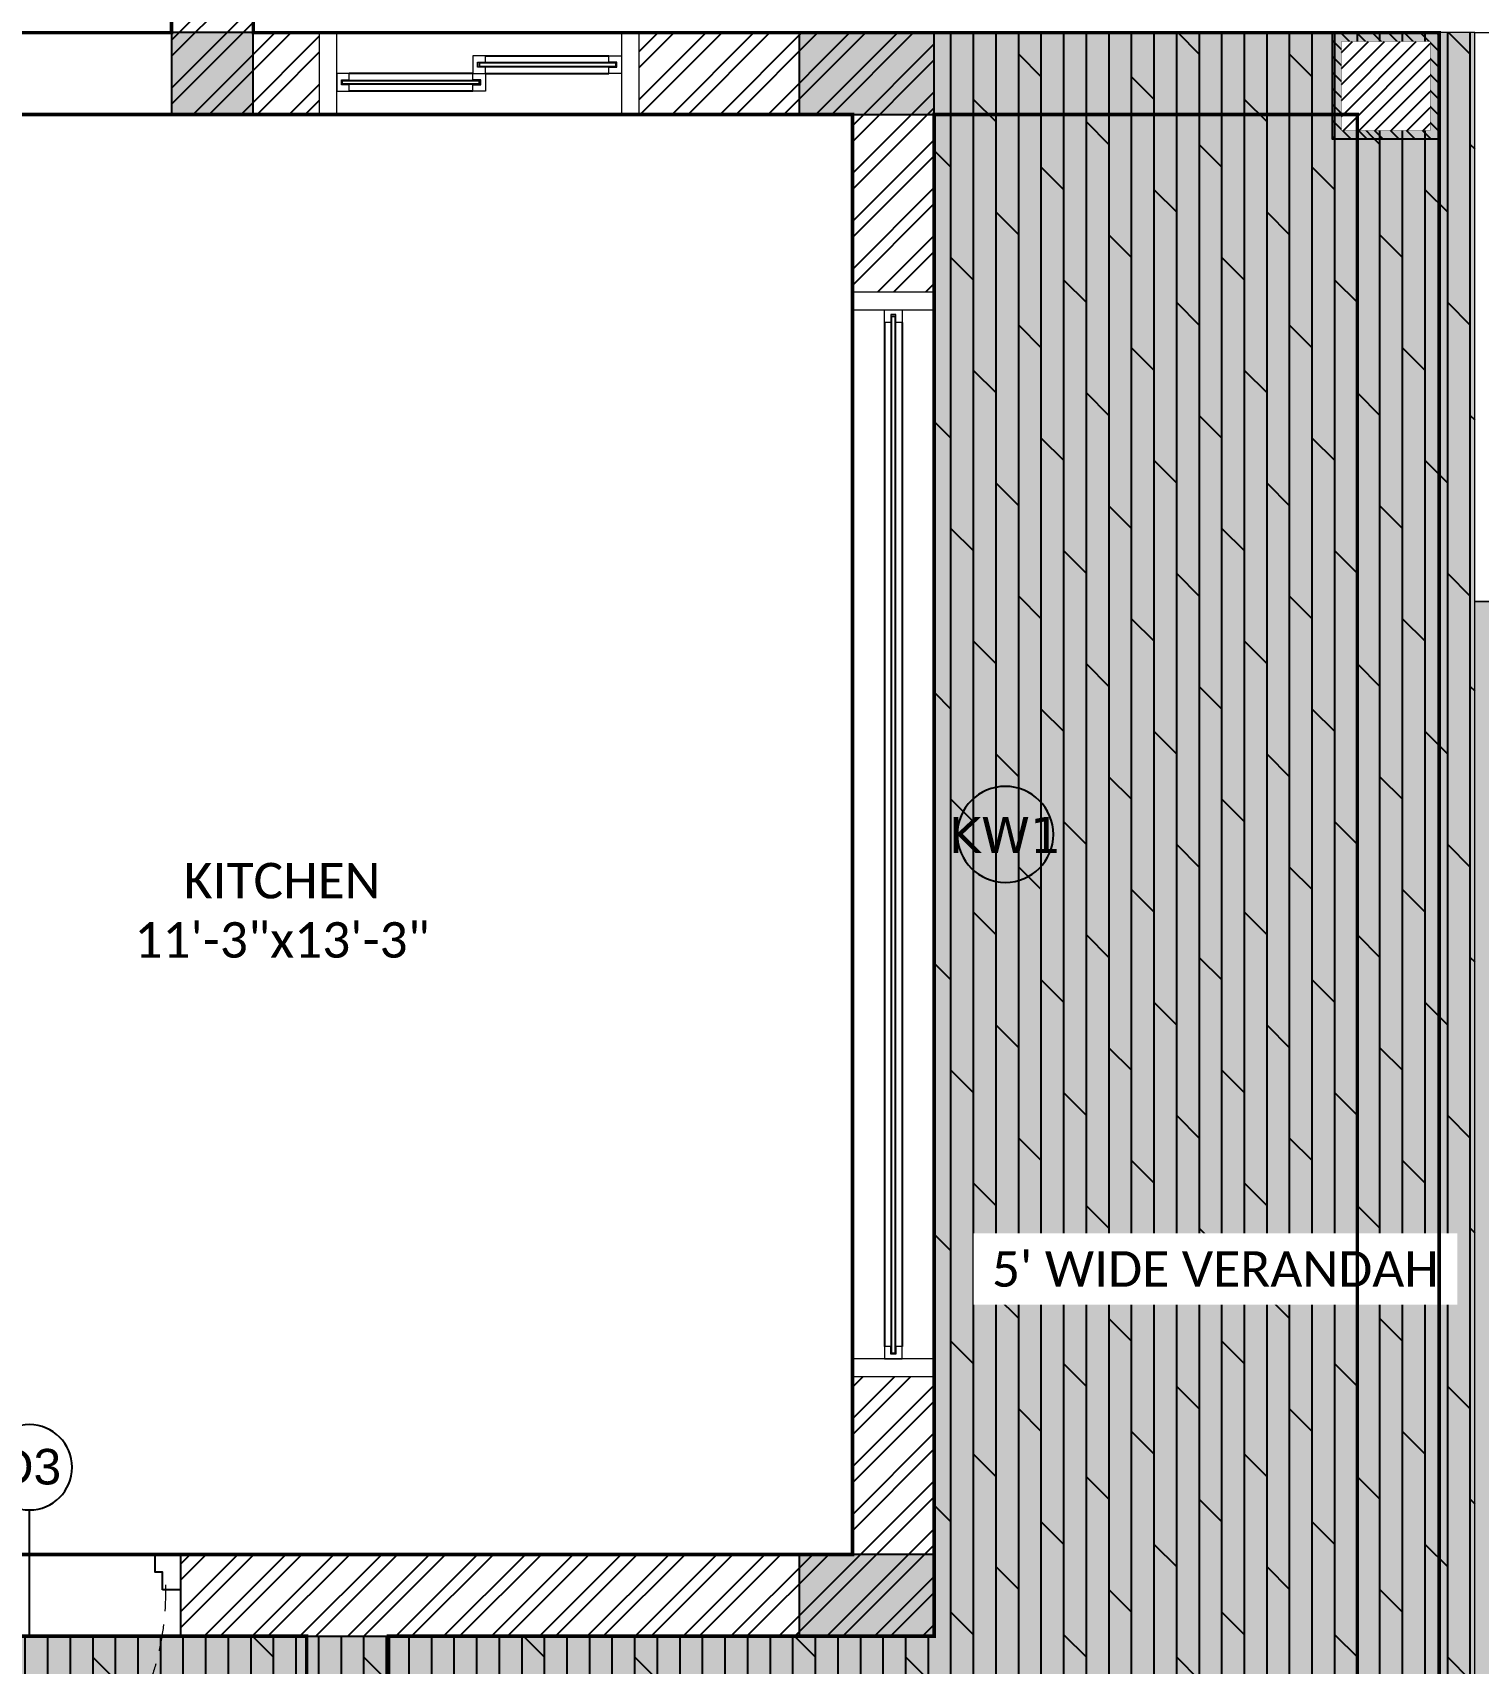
# Model space of a CAD drawing. Header units: millimetres. Extents: x -10000 to 124200, y -12045 to 23620.
# Drawn here: x 41389 to 45455, y -76 to 4510 of the extents above; entities that cross this region are included whole.
import ezdxf
from ezdxf.enums import TextEntityAlignment as Align

# ---------------------------------------------------------------- set-up
doc = ezdxf.new("R2010")
doc.units = ezdxf.units.MM
doc.header["$LTSCALE"] = 150
doc.set_wipeout_variables(frame=1)
doc.linetypes.add('DASHED', pattern=[0.75, 0.5, -0.25])
doc.linetypes.add('HIDDENX2', pattern=[19.05, 12.7, -6.35])
for name, color, linetype in [('ad-Column', 3, 'Continuous'), ('ad-Column Hatch', 125, 'Continuous'), ('ad-Door', 11, 'Continuous'), ('ad-MS Columns', 1, 'Continuous'), ('ad-RCC', 3, 'Continuous'), ('ad-RCC Hatch', 125, 'Continuous'), ('ad-Text main', 7, 'Continuous'), ('ad-Text Main_Door&window Label', 7, 'Continuous'), ('ad-Wall', 240, 'Continuous'), ('ad-Wall hatch', 8, 'Continuous')]:
    doc.layers.add(name, color=color, linetype=linetype)
doc.layers.add('ad-Elevation 10', color=8, linetype='Continuous', lineweight=0)
doc.layers.add('ad-Framing', color=30, linetype='Continuous', lineweight=35, true_color=0xff7f00)
doc.layers.add('ad-Glass Sectionline', color=140, linetype='Continuous', true_color=0x00bfff)
doc.layers.add('ad-Verandah', color=7, linetype='Continuous', true_color=0xa57c52)
doc.styles.add('6 U T S R N_Typical Floor Plan$0$3BHK-E(NB)$0$grid_text', font='verdana.ttf', dxfattribs={"width": 0.9})
doc.styles.add('New Text Style', font='arial.ttf', dxfattribs={"height": 100})
doc.styles.get("Standard").update_dxf_attribs({"font": 'calibril.ttf'})

# ---------------------------------------------------------------- blocks, each defined once
blk = doc.blocks.new('zw$FE9C')
at = {"transparency": 33554559}
h = blk.add_hatch(dxfattribs=at)
h.set_pattern_fill('GRASS', color=74, angle=180)
h.set_pattern_definition([(270, (12800, 2910), (17.960512, -17.960512), [4.7625, -31.158524]), (225, (12800, 2910), (17.96051, -17.96051), [4.7625, -20.6375]), (315, (12800, 2910), (17.96051, 17.96051), [4.7625, -20.6375])])
h.paths.add_polyline_path([(12805, -2820), (7915, -2820), (7915, -1910), (11895, -1910), (11895, 2910), (12805, 2910)])
h = blk.add_hatch(color=256, dxfattribs=at)
h.dxf.hatch_style = 1
h.set_gradient(color1=(153, 204, 0), color2=(63, 127, 0), tint=1, name='INVSPHERICAL')
h.paths.add_polyline_path([(12805, -2820), (7915, -2820), (7915, -1910), (11895, -1910), (11895, 2910), (12805, 2910)])
at = {"layer": 'ad-Verandah', "transparency": 33554559}
h = blk.add_hatch(color=256, dxfattribs=at)
h.dxf.hatch_style = 1
h.paths.add_polyline_path([(11895, -1910), (11895, 4510), (10375, 4510), (10375, 0), (4385, 0), (4385, -1910)])
at = {"layer": 'ad-Verandah', "transparency": 33554687}
h = blk.add_hatch(dxfattribs=at)
h.set_pattern_fill('DOLMIT', color=256, scale=10, angle=270)
h.set_pattern_definition([(270, (-416593.45, 196727.19), (63.5, -1e-14), []), (315, (-416593.45, 196727.2), (126.999913, 126.999913), [89.80256, -179.60512])])
h.paths.add_polyline_path([(11895, -1910), (11895, 4510), (10375, 4510), (10375, 0), (4385, 0), (4385, -1910)])
at = {"layer": 'ad-Elevation 10'}
blk.add_lwpolyline([(12805, -2820), (7915, -2820), (7915, -1910), (11895, -1910), (11895, 2910), (12805, 2910)], close=True, dxfattribs=at)
at = {"layer": 'ad-Verandah', "lineweight": 9}
blk.add_lwpolyline([(11895, -1910), (11895, 4510), (10375, 4510), (10375, 0), (4385, 0), (4385, -1910)], close=True, dxfattribs=at)
at = {"layer": 'ad-Verandah', "color": 33, "lineweight": 9}
blk.add_lwpolyline([(12350, 2910), (11895, 2910), (11895, 4510), (12350, 4510)], close=True, dxfattribs=at)
blk = doc.blocks.new('6 U T S R N_Typical Floor Plan$0$ad_Window Tag')
blk.add_circle((0, 0), 150)
at = {"style": '6 U T S R N_Typical Floor Plan$0$3BHK-E(NB)$0$grid_text', "width": 0.9}
blk.add_attdef('D1', text='', height=125, dxfattribs=at).set_placement((0, 0), align=Align.MIDDLE_CENTER)
blk = doc.blocks.new('zw$C7D6')
at = {"layer": 'ad-Text Main_Door&window Label'}
ref = blk.add_blockref('6 U T S R N_Typical Floor Plan$0$ad_Window Tag', (10575, 2255), dxfattribs=dict(at, xscale=-0.9, yscale=0.9, zscale=0.9))
ref.add_attrib('D1', 'KW1', dxfattribs={"height": 101.25, "rotation": 1800, "style": '6 U T S R N_Typical Floor Plan$0$3BHK-E(NB)$0$grid_text'}).set_placement((10574, 2252.9), align=Align.MIDDLE_CENTER)
at = {"layer": 'ad-Text main', "char_height": 100, "attachment_point": 5, "bg_fill": 2}
for s, insert, width in [('KITCHEN \\P11\'-3"x13\'-3"', (8541, 2041.1), 818.118), ("\\pxqc;5' WIDE VERANDAH", (11165.8, 1032.3), 1260.654)]:
    blk.add_mtext(s, dxfattribs=dict(at, insert=insert, width=width))
blk = doc.blocks.new('$ZCDB_AUDIT_GENERATED_C7DC')
blk.add_wipeout([(0, 230), (900, 230), (900, 0), (0, 0)]).dxf.layer = 'ad-Elevation 10'
at = {"layer": 'ad-Elevation 10'}
for points in [[(900, 230), (0, 230)], [(900, 0), (0, 0)]]:
    blk.add_lwpolyline(points, dxfattribs=at)
for points in [[(50, 0), (50, 230), (0, 230), (0, 0)], [(850, 0), (900, 0), (900, 230), (850, 230)], [(467.5, 133), (467.5, 115), (432.5, 115), (432.5, 165), (467.5, 165), (467.5, 147), (445.5, 147), (445.5, 133)], [(815, 133), (815, 115), (850, 115), (850, 165), (815, 165), (815, 147), (837, 147), (837, 133)], [(85, 83), (85, 65), (50, 65), (50, 115), (85, 115), (85, 97), (63, 97), (63, 83)], [(432.5, 83), (432.5, 65), (467.5, 65), (467.5, 115), (432.5, 115), (432.5, 97), (454.5, 97), (454.5, 83)]]:
    blk.add_lwpolyline(points, close=True, dxfattribs=at)
at = {"layer": 'ad-Glass Sectionline'}
for points in [[(450, 145), (835, 145), (835, 135), (450, 135)], [(450, 95), (65, 95), (65, 85), (450, 85)]]:
    blk.add_lwpolyline(points, close=True, dxfattribs=at)
for points in [[(467.5, 165), (815, 165)], [(432.5, 115), (85, 115)], [(467.5, 115), (815, 115)], [(432.5, 65), (85, 65)]]:
    blk.add_lwpolyline(points, dxfattribs=at)
blk = doc.blocks.new('*U93')
blk.add_blockref('$ZCDB_AUDIT_GENERATED_C7DC', (0, 0))
blk = doc.blocks.new('zw$4DB2')
blk.add_wipeout([(0, 3050), (0, 0), (-230, 0), (-230, 3050)]).dxf.layer = 'ad-Elevation 10'
at = {"layer": 'ad-Elevation 10'}
for points in [[(-230, 3000), (0, 3000), (0, 3050), (-230, 3050)], [(-122, 2965), (-140, 2965), (-140, 3000), (-90, 3000), (-90, 2965), (-108, 2965), (-108, 2987), (-122, 2987)], [(-230, 50), (-230, 0), (0, 0), (0, 50)], [(-122, 85), (-140, 85), (-140, 50), (-90, 50), (-90, 85), (-108, 85), (-108, 63), (-122, 63)]]:
    blk.add_lwpolyline(points, close=True, dxfattribs=at)
for points in [[(-230, 0), (-230, 3050)], [(0, 0), (0, 3050)]]:
    blk.add_lwpolyline(points, dxfattribs=at)
at = {"layer": 'ad-Glass Sectionline'}
blk.add_lwpolyline([(-110, 2982.5), (-110, 65), (-120, 65), (-120, 2982.5)], close=True, dxfattribs=at)
for points in [[(-140, 2965), (-140, 85)], [(-90, 2965), (-90, 85)]]:
    blk.add_lwpolyline(points, dxfattribs=at)
blk = doc.blocks.new('*U135')
for p, q in [((-8.3, -111.1), (-41.7, -111.1)), ((-25, -127.8), (-25, -94.4)), ((-563.8, -513.3), (-548.9, -528.2)), ((-498.7, -578.5), (-513.6, -563.6))]:
    blk.add_line(p, q)
for points in [[(-800, -100), (-800, -50), (-778.6, -50), (-778.6, -35.7), (-778.6, 0), (-850, 0), (-850, -100)], [(-50, -100), (0, -100), (0, 0), (-71.4, 0), (-71.4, -35.7), (-71.4, -50), (-50, -50)], [(-50, -100), (-130.8, -180.8), (-166.2, -145.5), (-85.4, -64.6)], [(-130.8, -180.8), (-499.5, -549.5), (-534.9, -514.2), (-166.2, -145.5)], [(-580.3, -630.3), (-499.5, -549.5), (-534.9, -514.2), (-615.7, -595)]]:
    blk.add_lwpolyline(points, close=True)
for points in [[(-560.7, -540), (-588.2, -512.5), (-525.4, -449.7), (-517.5, -457.6), (-574.5, -526.2)], [(-525.4, -575.4), (-497.9, -602.8), (-435.1, -540), (-442.9, -532.2), (-511.5, -589.2)]]:
    blk.add_lwpolyline(points)
blk.add_circle((-25, -111.1), 11.1)
at = {"color": 8, "linetype": 'DASHED', "lineweight": 0}
blk.add_arc((-66, -108.5), 741.9, 178.1881, 271.8119, dxfattribs=at)
at = {"layer": 'ad-Text Main_Door&window Label'}
blk.add_line((-425, 125), (-425, -230), dxfattribs=at)
blk.add_circle((-425.3, 245), 120, dxfattribs=at)
at = {"layer": 'ad-Text Main_Door&window Label', "style": 'New Text Style'}
blk.add_attdef('D1', text='', height=100, dxfattribs=at).set_placement((-425.3, 245), align=Align.MIDDLE_CENTER)
blk = doc.blocks.new('zw$6EBD')
at = {"layer": 'ad-Wall hatch', "transparency": 33554610}
h = blk.add_hatch(dxfattribs=at)
h.set_pattern_fill('ANSI32', color=256, scale=10)
h.set_pattern_definition([(45, (-1721203.37, 634249.32), (-67.351921, 67.351921), []), (45, (-1721158.47, 634249.32), (-67.351921, 67.351921), [])])
h.paths.add_polyline_path([(10375, 4510), (8460, 4510), (8460, 7945), (10375, 7945), (10375, 8405), (10145, 8405), (10145, 8175), (8230, 8175), (8230, 4280), (10145, 4280), (10145, 230), (8255, 230), (8255, 0), (10375, 0)])
at = {"layer": 'ad-Door', "ltscale": 5}
ref = blk.add_blockref('*U135', (7405, 230), dxfattribs=dict(at, xscale=-1, rotation=359.9999999999999))
ref.add_attrib('D1', 'D3', dxfattribs={"layer": 'ad-Text Main_Door&window Label', "height": 100, "rotation": 360, "style": 'New Text Style'}).set_placement((7830.3, 476.8), align=Align.MIDDLE_CENTER)
for name, p, rotation in [('*U93', (9545, 4510), 179.9999999999999), ('zw$4DB2', (10375, 730), 359.9999999999999)]:
    blk.add_blockref(name, p, dxfattribs=dict(rotation=rotation))
at = {"layer": 'ad-Wall'}
blk.add_lwpolyline([(10375, 4510), (8460, 4510), (8460, 7945), (10375, 7945), (10375, 8405), (10145, 8405), (10145, 8175), (8230, 8175), (8230, 4280), (10145, 4280), (10145, 230), (8255, 230), (8255, 0), (10375, 0)], close=True, dxfattribs=at)
blk = doc.blocks.new('zw$B0BD')
blk.add_wipeout([(0, 0), (250, 0), (250, -250), (0, -250)])
at = {"layer": 'ad-MS Columns'}
h = blk.add_hatch(dxfattribs=at)
h.set_pattern_fill('ANSI31', color=256, scale=10)
h.set_pattern_definition([(45, (4e-12, -250), (-22.4506, 22.4506), [])])
h.paths.add_polyline_path([(0, 0), (250, 0), (250, -250), (0, -250)])
at = {"layer": 'ad-MS Columns', "const_width": 1}
blk.add_lwpolyline([(0, 0), (250, 0), (250, -250), (0, -250)], close=True, dxfattribs=at)
blk = doc.blocks.new('zw$89AB')
at = {"layer": 'ad-MS Columns'}
blk.add_blockref('zw$B0BD', (1145, -7870), dxfattribs=at)
blk = doc.blocks.new('A$C42b14ea2')
at = {"layer": 'ad-RCC Hatch', "transparency": 33554687}
h = blk.add_hatch(dxfattribs=at)
h.set_pattern_fill('ANSI31', color=256, scale=10)
h.set_pattern_definition([(45, (8643.536, 7380), (-22.45064, 22.45064), [])])
h.paths.add_polyline_path([(0, 0), (300, 0), (300, 300), (0, 300)])
at = {"layer": 'ad-RCC'}
blk.add_lwpolyline([(0, 0), (300, 0), (300, 300), (0, 300)], close=True, dxfattribs=at)
blk = doc.blocks.new('zw$6AA0')
at = {"layer": 'ad-Column Hatch', "transparency": 33554687}
h = blk.add_hatch(color=256, dxfattribs=at)
h.dxf.hatch_style = 1
h.paths.add_polyline_path([(0, -230), (380, -230), (380, 0), (0, 0)])
at = {"layer": 'ad-Column'}
blk.add_lwpolyline([(0, -230), (380, -230), (380, 0), (0, 0)], close=True, dxfattribs=at)
blk = doc.blocks.new('zw$C199')
at = {"layer": 'ad-Column Hatch', "transparency": 33554687}
h = blk.add_hatch(color=256, dxfattribs=at)
h.dxf.hatch_style = 1
h.paths.add_polyline_path([(0, 0), (230, 0), (230, 230), (0, 230)])
at = {"layer": 'ad-Column'}
blk.add_lwpolyline([(0, 0), (230, 0), (230, 230), (0, 230)], close=True, dxfattribs=at)
blk = doc.blocks.new('1215E_Columns')
at = {"xscale": -1, "rotation": 180.0000000000004}
blk.add_blockref('A$C42b14ea2', (11495, 4510), dxfattribs=at)
at = {"layer": 'ad-Column'}
for name, p, rotation in [('zw$C199', (8230, 4280), 359.9999999999996), ('zw$6AA0', (10375, 4280), 179.9999999999996), ('zw$6AA0', (10375, 0), 179.9999999999996)]:
    blk.add_blockref(name, p, dxfattribs=dict(at, rotation=rotation))
blk = doc.blocks.new('1215_East Villa')
at = {"layer": 'ad-Verandah'}
blk.add_blockref('zw$FE9C', (0, 0), dxfattribs=at)
at = {"layer": 'ad-Text main'}
blk.add_blockref('zw$C7D6', (0, 0), dxfattribs=at)
blk.add_blockref('zw$6EBD', (0, 0))
blk.add_blockref('1215E_Columns', (0, 0))
blk.add_blockref('zw$89AB', (10375, 12355))
blk = doc.blocks.new('A$C59a15b2d')
at = {"layer": 'ad-Framing', "const_width": 10}
blk.add_lwpolyline([(11795, 12355), (11795, 7945), (8460, 7945), (8460, 4510), (11795, 4510), (11795, -1910), (1530, -1910), (1530, 0), (0, 0), (0, 4510), (1910, 4510), (1910, 7945), (0, 7945), (0, 12355)], close=True, dxfattribs=at)
at = {"layer": 'ad-Framing', "linetype": 'HIDDENX2', "ltscale": 0.09, "const_width": 10}
for points in [[(2140, 7945), (8230, 7945), (8230, 4510), (2140, 4510)], [(6705, 4280), (10145, 4280), (10145, 230), (6705, 230)], [(10375, 4280), (11565, 4280), (11565, -1680), (8840, -1680), (8840, 0), (10375, 0)], [(6705, 0), (8610, 0), (8610, -1680), (6705, -1680)]]:
    blk.add_lwpolyline(points, close=True, dxfattribs=at)

msp = doc.modelspace()

# ---------------------------------------------------------------- block references
msp.add_blockref('1215_East Villa', (33550, 0))

# ---------------------------------------------------------------- next in the draw order: block references
msp.add_blockref('A$C59a15b2d', (33550, 0))

doc.saveas('drawing.dxf')
